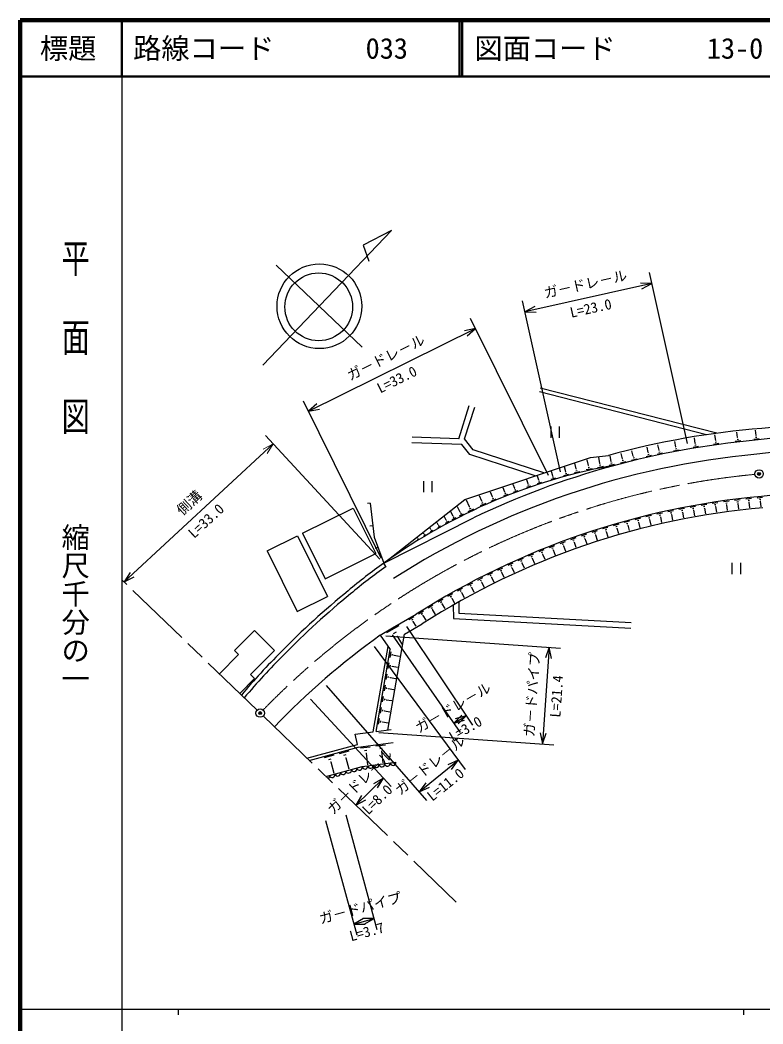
# Model space of a CAD drawing. Units: millimetres, scale not verified. Extents: x 40000 to 680000, y 20000 to 380000.
# Drawn here: x 40000 to 171439, y 202409 to 380000 of the extents above; entities that cross this region are included whole.
import ezdxf
from ezdxf.enums import TextEntityAlignment as Align

# ---------------------------------------------------------------- set-up
doc = ezdxf.new("R2010")
doc.units = ezdxf.units.MM
doc.header["$LTSCALE"] = 1000
doc.header["$PDMODE"] = 32
doc.header["$PDSIZE"] = 500
doc.linetypes.add('CHAIN', pattern=[18.5, 12, -1.5, 3.5, -1.5])
for name, color, linetype, lineweight in [('S-BGD', 7, 'Continuous', 25), ('S-BMK', 2, 'CHAIN', 13), ('S-BMK-SRVR', 3, 'Continuous', 25), ('S-STR-HTXT', 7, 'Continuous', 13), ('S-STR-STRC', 7, 'Continuous', 25), ('S-TTL', 2, 'Continuous', 140), ('S-TTL-BAND', 7, 'Continuous', 25), ('S-TTL-LINE', 7, 'Continuous', 50)]:
    doc.layers.add(name, color=color, linetype=linetype, lineweight=lineweight)
doc.layers.add('S-TTL-TXT', color=7, linetype='Continuous')
doc.styles.add('@ＭＳ ゴシック', font='')
doc.styles.add('ＭＳ ゴシック', font='')
doc.styles.get('@ＭＳ ゴシック').set_extended_font_data('@MS Gothic')
doc.styles.get('ＭＳ ゴシック').set_extended_font_data('MS Gothic')

msp = doc.modelspace()

# ---------------------------------------------------------------- linework, layer by layer
at = {"layer": 'S-BGD'}
for p, q in [((82924, 318923), (105709, 342794)), ((105709, 342794), (100698, 340158)), ((100698, 340158), (101708, 337335)), ((85338, 336646), (100515, 322159)), ((163260, 306902), (132051, 314883)), ((161448, 306643), (131878, 314204)), ((117604, 305931), (119489, 311812)), ((118642, 305893), (120441, 311507)), ((133889, 308089), (133889, 306089)), ((135389, 308089), (135389, 306089)), ((170227, 306499), (170110, 307470)), ((117604, 305931), (109379, 306236)), ((120188, 303997), (118642, 305893)), ((159478, 305107), (159319, 306095)), ((163080, 305650), (162946, 306638)), ((163050, 305646), (163111, 305654)), ((166522, 305490), (167509, 305597)), ((166951, 306136), (166844, 307120)), ((166860, 305826), (167107, 305853)), ((166920, 306133), (166982, 306139)), ((169806, 305851), (170788, 305969)), ((170139, 306190), (170384, 306219)), ((170196, 306495), (170257, 306503)), ((118153, 304910), (109342, 305236)), ((119598, 303139), (118153, 304910)), ((132699, 299881), (120188, 303997)), ((148504, 302843), (148273, 303777)), ((151140, 303472), (150939, 304416)), ((153079, 303901), (152870, 304880)), ((153048, 303895), (153109, 303908)), ((155634, 303815), (156606, 303995)), ((156012, 304489), (155832, 305456)), ((155944, 304174), (156187, 304220)), ((155981, 304483), (156042, 304494)), ((159083, 304440), (160063, 304597)), ((159403, 304793), (159648, 304832)), ((159447, 305102), (159509, 305112)), ((162668, 304992), (163654, 305125)), ((162997, 305337), (163244, 305371)), ((118707, 295175), (140912, 302643)), ((131117, 299349), (119598, 303139)), ((140562, 301196), (140367, 302209)), ((140912, 302643), (144115, 302984)), ((142584, 301586), (142388, 302600)), ((144574, 301921), (144388, 302889)), ((144545, 301916), (144604, 301927)), ((146250, 301683), (147203, 301919)), ((146585, 302373), (146351, 303315)), ((146536, 302057), (146775, 302116)), ((146555, 302365), (146615, 302380)), ((148172, 302159), (149118, 302393)), ((148456, 302530), (148693, 302589)), ((148475, 302836), (148534, 302851)), ((150789, 302804), (151735, 303006)), ((151083, 303163), (151319, 303214)), ((151111, 303466), (151170, 303478)), ((152718, 303216), (153688, 303423)), ((153020, 303585), (153262, 303636)), ((136544, 300082), (136327, 300976)), ((138393, 300583), (138147, 301593)), ((138342, 300262), (138585, 300321)), ((138362, 300575), (138423, 300590)), ((140164, 300474), (141200, 300674)), ((140493, 300860), (140752, 300910)), ((140530, 301190), (140595, 301202)), ((142186, 300865), (143222, 301065)), ((142514, 301251), (142773, 301301)), ((142551, 301580), (142616, 301593)), ((144207, 301255), (145163, 301440)), ((144510, 301611), (144749, 301658)), ((111374, 298455), (111374, 296455)), ((112874, 298455), (112874, 296455)), ((129890, 297961), (129663, 298649)), ((131794, 298593), (131565, 299287)), ((131770, 298585), (131818, 298601)), ((131774, 298332), (131966, 298395)), ((133998, 298786), (134792, 299016)), ((134257, 299377), (134041, 300121)), ((134227, 299110), (134425, 299168)), ((134232, 299370), (134282, 299384)), ((136230, 299440), (137118, 299657)), ((136498, 299788), (136720, 299842)), ((136516, 300075), (136572, 300088)), ((138049, 299883), (139019, 300119)), ((125791, 296488), (125503, 297249)), ((127531, 297126), (127260, 297841)), ((127317, 296503), (128105, 296802)), ((127507, 297116), (127556, 297135)), ((127523, 296852), (127720, 296926)), ((129661, 297379), (130421, 297631)), ((129866, 297954), (129914, 297969)), ((129870, 297702), (130061, 297765)), ((131563, 298008), (132329, 298261)), ((104348, 283910), (118707, 295175)), ((119523, 293911), (118978, 295061)), ((121722, 294893), (121315, 295841)), ((121692, 294880), (121752, 294906)), ((123571, 295633), (123208, 296478)), ((123355, 294907), (124247, 295290)), ((123543, 295622), (123599, 295645)), ((123574, 295318), (123797, 295414)), ((125568, 295839), (126390, 296151)), ((125766, 296479), (125817, 296498)), ((125782, 296203), (125988, 296281)), ((165441, 294867), (164463, 294752)), ((167422, 295115), (166428, 294983)), ((169403, 295339), (168417, 295247)), ((169061, 295008), (168814, 294985)), ((171387, 295557), (170395, 295432)), ((171052, 295212), (170804, 295181)), ((170997, 294903), (170935, 294895)), ((170966, 294899), (171089, 293911)), ((89975, 289214), (98930, 293664)), ((98930, 293664), (102935, 285604)), ((101958, 294517), (101461, 294461)), ((101958, 294517), (102640, 288494)), ((117894, 292923), (117393, 293904)), ((119307, 293075), (120306, 293548)), ((119491, 293896), (119554, 293926)), ((119540, 293552), (119789, 293670)), ((121488, 294104), (122456, 294520)), ((121726, 294551), (121968, 294655)), ((155604, 293207), (154625, 293003)), ((157560, 293600), (156579, 293410)), ((157249, 293234), (157004, 293187)), ((159524, 293964), (158539, 293789)), ((159207, 293603), (158961, 293559)), ((159167, 293291), (159106, 293280)), ((159137, 293286), (159312, 292301)), ((161492, 294299), (160505, 294138)), ((161170, 293943), (160924, 293902)), ((161126, 293631), (161064, 293621)), ((161095, 293626), (161256, 292639)), ((163459, 294604), (162470, 294458)), ((163132, 294253), (162884, 294216)), ((163083, 293942), (163021, 293933)), ((163052, 293937), (163198, 292948)), ((165109, 294530), (164864, 294501)), ((165052, 294226), (164991, 294218)), ((165021, 294222), (165137, 293242)), ((167088, 294767), (166840, 294734)), ((167035, 294457), (166973, 294449)), ((167004, 294453), (167134, 293469)), ((168996, 294704), (168935, 294698)), ((168965, 294701), (169058, 293709)), ((104348, 283910), (120209, 291931)), ((115401, 291551), (115098, 292092)), ((115303, 291021), (115905, 291359)), ((115382, 291540), (115420, 291561)), ((115427, 291328), (115578, 291412)), ((116609, 292265), (116238, 292988)), ((116470, 291648), (117191, 292017)), ((116586, 292253), (116631, 292277)), ((116629, 292003), (116810, 292095)), ((117755, 292306), (118476, 292675)), ((117872, 292912), (117917, 292935)), ((117915, 292661), (118095, 292753)), ((147837, 291350), (146872, 291089)), ((149769, 291857), (148800, 291610)), ((149479, 291474), (149237, 291412)), ((151707, 292336), (150735, 292103)), ((151412, 291957), (151169, 291899)), ((151391, 291643), (151330, 291629)), ((151361, 291636), (151593, 290663)), ((153653, 292786), (152677, 292568)), ((153352, 292411), (153109, 292357)), ((153326, 292098), (153265, 292084)), ((153296, 292091), (153514, 291115)), ((155298, 292837), (155054, 292786)), ((155268, 292524), (155207, 292512)), ((155237, 292518), (155441, 291539)), ((157214, 292922), (157153, 292910)), ((157183, 292916), (157373, 291934)), ((102408, 290542), (101911, 290486)), ((112699, 289872), (112567, 290106)), ((112634, 289524), (113029, 289745)), ((112686, 289865), (112711, 289878)), ((112716, 289725), (112815, 289781)), ((113998, 290679), (113783, 291061)), ((113917, 290243), (114411, 290521)), ((113982, 290670), (114013, 290687)), ((114019, 290496), (114143, 290565)), ((142090, 289658), (141137, 289355)), ((144008, 290238), (143061, 289967)), ((143734, 289852), (143498, 289784)), ((143727, 289542), (143668, 289525)), ((143697, 289534), (143969, 288585)), ((145918, 290800), (144968, 290513)), ((145648, 290407), (145410, 290335)), ((145645, 290095), (145585, 290077)), ((145615, 290086), (145899, 289146)), ((147553, 290962), (147312, 290897)), ((147541, 290648), (147481, 290632)), ((147511, 290640), (147772, 289675)), ((149462, 291160), (149402, 291144)), ((149432, 291152), (149679, 290183)), ((83706, 286100), (89079, 288769)), ((89079, 288769), (94418, 278023)), ((89975, 289214), (93979, 281154)), ((102640, 288494), (104348, 283910)), ((110346, 288084), (110605, 288254)), ((110373, 288325), (110348, 288363)), ((110365, 288319), (110381, 288330)), ((110392, 288226), (110457, 288268)), ((111479, 289090), (111409, 289196)), ((111446, 288806), (111752, 289007)), ((111469, 289084), (111488, 289096)), ((111501, 288973), (111577, 289023)), ((136424, 287715), (135485, 287370)), ((138314, 288379), (137380, 288066)), ((138058, 287981), (137824, 287903)), ((140197, 289025), (139260, 288696)), ((139944, 288620), (139710, 288538)), ((139955, 288308), (139897, 288288)), ((139926, 288298), (140252, 287371)), ((141824, 289259), (141586, 289183)), ((141826, 288944), (141766, 288925)), ((141796, 288935), (142099, 287982)), ((83706, 286100), (89045, 275353)), ((103317, 286678), (102848, 286503)), ((132696, 286282), (131768, 285909)), ((134554, 287012), (133621, 286653)), ((134312, 286597), (134079, 286508)), ((134332, 286284), (134274, 286261)), ((134303, 286273), (134662, 285339)), ((136175, 287304), (135941, 287218)), ((136191, 286990), (136132, 286969)), ((136161, 286979), (136507, 286041)), ((138064, 287671), (138005, 287652)), ((138035, 287662), (138348, 286726)), ((93979, 281154), (102935, 285604)), ((129012, 284739), (128095, 284339)), ((128788, 284314), (128559, 284214)), ((130848, 285524), (129926, 285138)), ((130618, 285102), (130387, 285006)), ((130647, 284789), (130590, 284765)), ((130619, 284777), (131005, 283855)), ((132460, 285863), (132228, 285770)), ((132484, 285550), (132426, 285527)), ((132455, 285538), (132828, 284610)), ((104725, 283321), (104348, 283910)), ((125381, 283059), (124489, 282639)), ((125173, 282634), (124950, 282529)), ((127194, 283914), (126296, 283491)), ((126984, 283486), (126760, 283380)), ((127027, 283177), (126971, 283150)), ((126999, 283164), (127418, 282275)), ((128822, 284002), (128765, 283977)), ((128793, 283989), (129193, 283073)), ((165961, 283997), (165961, 281997)), ((167461, 283997), (167461, 281997)), ((59479, 282287), (58413, 280595)), ((59479, 282287), (58413, 280595)), ((58413, 280595), (60182, 281528)), ((58413, 280595), (60182, 281528)), ((121795, 281319), (120917, 280857)), ((121604, 280883), (121385, 280767)), ((123587, 282213), (122696, 281793)), ((123379, 281788), (123156, 281683)), ((123422, 281482), (123366, 281455)), ((123394, 281469), (123815, 280576)), ((125215, 282327), (125159, 282301)), ((125187, 282314), (125605, 281428)), ((118254, 279471), (117376, 278992)), ((118069, 279028), (117849, 278909)), ((120027, 280405), (119148, 279958)), ((119831, 279974), (119612, 279862)), ((119883, 279668), (119828, 279641)), ((119856, 279655), (120303, 278775)), ((121661, 280576), (121606, 280547)), ((121633, 280561), (122091, 279692)), ((89045, 275353), (94418, 278023)), ((114777, 277507), (113913, 277002)), ((114604, 277059), (114388, 276933)), ((116508, 278502), (115637, 278010)), ((116329, 278056), (116111, 277933)), ((116395, 277749), (116341, 277718)), ((116368, 277734), (116860, 276863)), ((117625, 277069), (117659, 275068)), ((118130, 278720), (118075, 278690)), ((118103, 278705), (118581, 277827)), ((111358, 275441), (110510, 274912)), ((113060, 276487), (112204, 275969)), ((112894, 276036), (112680, 275907)), ((112969, 275731), (112916, 275698)), ((112942, 275715), (113459, 274859)), ((114675, 276752), (114621, 276721)), ((114648, 276737), (115152, 275873)), ((116634, 276507), (116676, 274119)), ((105890, 272452), (110107, 274892)), ((109644, 274402), (108783, 273895)), ((109473, 273953), (109258, 273826)), ((109545, 273647), (109491, 273616)), ((109518, 273631), (110025, 272770)), ((111199, 274988), (110987, 274856)), ((111279, 274684), (111226, 274651)), ((111252, 274667), (111782, 273819)), ((116676, 274119), (148075, 272425)), ((117659, 275068), (148129, 273424)), ((81478, 271992), (77943, 268456)), ((85014, 268457), (81478, 271992)), ((103703, 271158), (105890, 272452)), ((104898, 271633), (107051, 272907)), ((106088, 271465), (106626, 271783)), ((108011, 271369), (111146, 273182)), ((103703, 271158), (105512, 268638)), ((105090, 254397), (108011, 271369)), ((106672, 270938), (106807, 271018)), ((106739, 270978), (107571, 269574)), ((78650, 267749), (77943, 268456)), ((85014, 268457), (80772, 264213)), ((102495, 254060), (105102, 269208)), ((103014, 254128), (105512, 268638)), ((105478, 267262), (105647, 268247)), ((78650, 267749), (75263, 264360)), ((105837, 267581), (105879, 267827)), ((106149, 267622), (106159, 267684)), ((106154, 267653), (107139, 267483)), ((105138, 265291), (105308, 266276)), ((105498, 265610), (105540, 265856)), ((105809, 265651), (105820, 265713)), ((105815, 265682), (106800, 265512)), ((81479, 263506), (78864, 260890)), ((81479, 263506), (80772, 264213)), ((104799, 263320), (104969, 264305)), ((105158, 263639), (105201, 263885)), ((105470, 263680), (105481, 263742)), ((105475, 263711), (106461, 263541)), ((104460, 261349), (104629, 262334)), ((104819, 261668), (104861, 261914)), ((105131, 261709), (105141, 261771)), ((105136, 261740), (106121, 261570)), ((104120, 259378), (104290, 260363)), ((104480, 259697), (104522, 259943)), ((104791, 259738), (104802, 259800)), ((104797, 259769), (105782, 259599)), ((103781, 257407), (103951, 258392)), ((104140, 257725), (104183, 257972)), ((104452, 257767), (104463, 257829)), ((104457, 257798), (105443, 257628)), ((103442, 255436), (103612, 256421)), ((103801, 255754), (103844, 256001)), ((104113, 255796), (104123, 255858)), ((104118, 255827), (105103, 255657)), ((99300, 253646), (102495, 254060)), ((103014, 254128), (105690, 254475)), ((99713, 251862), (99300, 253646)), ((90761, 249426), (99713, 251862)), ((91181, 249022), (99845, 251379)), ((96530, 250270), (98219, 250729)), ((99845, 251379), (105988, 252176)), ((100215, 251226), (101950, 251451)), ((100933, 250789), (101367, 250846)), ((102942, 251579), (104678, 251805)), ((103660, 251143), (104094, 251200)), ((103891, 250644), (103999, 250658)), ((103945, 250651), (104209, 248618)), ((93877, 249548), (95565, 250007)), ((94648, 249214), (95070, 249329)), ((94944, 248750), (95049, 248779)), ((94997, 248764), (95535, 246786)), ((97301, 249936), (97723, 250051)), ((97597, 249472), (97703, 249501)), ((97650, 249487), (98188, 247508)), ((100533, 247939), (106483, 248711)), ((101164, 250290), (101272, 250304)), ((101218, 250297), (101482, 248264)), ((94116, 246193), (100533, 247939)), ((94069, 238408), (99583, 218144)), ((97639, 239379), (103153, 219116)), ((100786, 221081), (99058, 220074)), ((99058, 220074), (102628, 221046)), ((102628, 221046), (100628, 221038)), ((100900, 220039), (102628, 221046)), ((99058, 220074), (101058, 220082))]:
    msp.add_line(p, q, dxfattribs=at)
for centre, radius in [((92957, 329373), 7493), ((92842, 329265), 5995)]:
    msp.add_circle(centre, radius, dxfattribs=at)
for centre, radius, start, end in [((183295, 160264), 148000, 83.96686, 105.35114), ((183295, 160264), 146000, 95.19429, 115.60068), ((185828, 190958), 115783, 85.38144, 97.81848), ((185828, 190958), 113283, 85.3745, 97.84741), ((183295, 160264), 143500, 95.1714, 122.55797), ((162499, 203715), 99059, 99.77185, 125.94658), ((185828, 190958), 105783, 85.36439, 97.94194), ((183295, 160264), 136000, 95.09732, 122.55797), ((183295, 160264), 134000, 95.07607, 122.57661), ((157330, 208876), 91854, 125.22594, 130.19588), ((157330, 208876), 91154, 125.22594, 130.20007), ((186408, 170320), 140097, 129.10257, 135.67023), ((186408, 170320), 139397, 129.09983, 135.67274), ((183295, 160264), 136500, 125.6684, 136.06336), ((164568, 188933), 111485, 134.66935, 139.99803), ((164568, 188933), 110785, 134.66619, 140.02293), ((105987, 248647), 500, 187.39375, 7.39375), ((96190, 246758), 500, 195.22254, 15.22254), ((97155, 247020), 500, 195.22254, 15.22254), ((98120, 247283), 500, 195.22254, 15.22254), ((99085, 247545), 500, 195.22254, 15.22254), ((100050, 247808), 500, 195.22254, 15.22254), ((101028, 248003), 500, 187.39375, 7.39375), ((102020, 248132), 500, 187.39375, 7.39375), ((103012, 248261), 500, 187.39375, 7.39375), ((104003, 248389), 500, 187.39375, 7.39375), ((104995, 248518), 500, 187.39375, 7.39375), ((94261, 246232), 500, 301.17931, 15.22254), ((95226, 246495), 500, 195.22254, 15.22254)]:
    msp.add_arc(centre, radius, start, end, dxfattribs=at)
at = {"layer": 'S-BMK'}
for p, q in [((81940, 257925), (58000, 280993)), ((83020, 256885), (117178, 223972))]:
    msp.add_line(p, q, dxfattribs=at)
msp.add_arc((183295, 160264), 140000, 95.44483, 135.75641, dxfattribs=at)
at = {"layer": 'S-BMK-SRVR'}
for centre in [(170758, 299702), (82480, 257405)]:
    msp.add_circle(centre, 750, dxfattribs=at)
for p in [(170758, 299702), (82480, 257405), (82480, 257405)]:
    msp.add_point(p, dxfattribs=at)
at = {"layer": 'S-STR-HTXT'}
for p, q in [((103669, 284644), (83441, 306492)), ((58413, 280595), (84800, 305025)), ((84800, 305025), (83030, 304092)), ((83734, 303332), (84800, 305025))]:
    msp.add_line(p, q, dxfattribs=at)
at = {"layer": 'S-STR-STRC'}
for p, q in [((158074, 305083), (151351, 335346)), ((151785, 333393), (129332, 328405)), ((151785, 333393), (149786, 333480)), ((150011, 332469), (151785, 333393)), ((135621, 300095), (128898, 330358)), ((131106, 329329), (129332, 328405)), ((133473, 299458), (119710, 327235)), ((129332, 328405), (131330, 328319)), ((91029, 310791), (120598, 325443)), ((120598, 325443), (118637, 325049)), ((119097, 324121), (120598, 325443)), ((103904, 284806), (90141, 312583)), ((92530, 312113), (91029, 310791)), ((91029, 310791), (92990, 311185)), ((108388, 272744), (120048, 255235)), ((104701, 271087), (135623, 268902)), ((105813, 271248), (117873, 253973)), ((102649, 269152), (118728, 247441)), ((133628, 269043), (132420, 251946)), ((133628, 269043), (132976, 267152)), ((134009, 267079), (133628, 269043)), ((94143, 262304), (111919, 241959)), ((91396, 259837), (105645, 244399)), ((118138, 257032), (116728, 255613)), ((116728, 255613), (118940, 256899)), ((116728, 255613), (118658, 256137)), ((118940, 256899), (117009, 256375)), ((117530, 255480), (118940, 256899)), ((103492, 253990), (134415, 251805)), ((132040, 253909), (132420, 251946)), ((132420, 251946), (133073, 253836)), ((110603, 243466), (117538, 249049)), ((117538, 249049), (115709, 248240)), ((116358, 247434), (117538, 249049)), ((99409, 241093), (104288, 245869)), ((104288, 245869), (102546, 244888)), ((103270, 244148), (104288, 245869)), ((111783, 245080), (110603, 243466)), ((110603, 243466), (112432, 244274)), ((100428, 242815), (99409, 241093)), ((99409, 241093), (101152, 242075))]:
    msp.add_line(p, q, dxfattribs=at)
at = {"layer": 'S-TTL'}
for p, q in [((40000, 380000), (40000, 20000)), ((680000, 380000), (40000, 380000))]:
    msp.add_line(p, q, dxfattribs=at)
at = {"layer": 'S-TTL-BAND'}
for p, q in [((58000, 370000), (58000, 20000)), ((40000, 205000), (579000, 205000)), ((68000, 205000), (68000, 204000)), ((168000, 205000), (168000, 204000))]:
    msp.add_line(p, q, dxfattribs=at)
at = {"layer": 'S-TTL-LINE'}
for p, q in [((58000, 380000), (58000, 370000)), ((117750, 380000), (117750, 370000)), ((118250, 380000), (118250, 370000)), ((40000, 370000), (680000, 370000))]:
    msp.add_line(p, q, dxfattribs=at)

# ---------------------------------------------------------------- texts
at = {"layer": 'S-BGD', "style": 'ＭＳ ゴシック'}
msp.add_text('ガ－ドパイプ', height=1833, rotation=15.223, dxfattribs=at).set_placement((100580, 221525), align=Align.BOTTOM_CENTER)
at = {"layer": 'S-BGD', "style": '@ＭＳ ゴシック'}
msp.add_text('L=3.7', height=1833, rotation=15.223, dxfattribs=at).set_placement((101106, 219595), align=Align.TOP_CENTER)
at = {"layer": 'S-STR-HTXT', "style": 'ＭＳ ゴシック'}
msp.add_text('側溝', height=1833, rotation=42.795, dxfattribs=at).set_placement((70927, 293544), align=Align.BOTTOM_CENTER)
at = {"layer": 'S-STR-HTXT', "style": '@ＭＳ ゴシック'}
msp.add_text('L=33.0', height=1833, rotation=42.795, dxfattribs=at).set_placement((72286, 292076), align=Align.TOP_CENTER)
at = {"layer": 'S-STR-STRC', "style": 'ＭＳ ゴシック'}
for s, rotation, p in [('ガ－ドレ－ル', 12.525, (140341, 331875)), ('ガ－ドレ－ル', 26.358, (105369, 319013)), ('ガ－ドパイプ', 85.958, (132027, 260565)), ('ガ－ドレ－ル', 30.195, (117331, 257120)), ('ガ－ドレ－ル', 38.834, (113443, 247036)), ('ガ－ドレ－ル', 44.384, (101149, 244196))]:
    msp.add_text(s, height=1833, rotation=rotation, dxfattribs=at).set_placement(p, align=Align.BOTTOM_CENTER)
at = {"layer": 'S-STR-STRC', "style": '@ＭＳ ゴシック'}
for s, rotation, p in [('L=23.0', 12.525, (140775, 329923)), ('L=33.0', 26.358, (106257, 317221)), ('L=21.4', 85.958, (134022, 260424)), ('L=3.0', 30.195, (118337, 255392)), ('L=11.0', 38.834, (114697, 245478)), ('L=8.0', 44.384, (102548, 242766))]:
    msp.add_text(s, height=1833, rotation=rotation, dxfattribs=at).set_placement(p, align=Align.TOP_CENTER)
at = {"layer": 'S-TTL-BAND', "style": '@ＭＳ ゴシック', "width": 1.4}
msp.add_text('平  面  図', height=3666, rotation=270, dxfattribs=at).set_placement((49777, 306475), align=Align.MIDDLE_RIGHT)
at = {"layer": 'S-TTL-BAND', "style": '@ＭＳ ゴシック'}
msp.add_text('縮尺千分の一', height=3666, rotation=270, dxfattribs=at).set_placement((49777, 261030), align=Align.MIDDLE_RIGHT)
at = {"layer": 'S-TTL-TXT', "style": 'ＭＳ ゴシック'}
msp.add_text('標題', height=3666, dxfattribs=at).set_placement((48500, 375000), align=Align.MIDDLE_CENTER)
for s, p in [('路線コード', (60000, 375000)), ('033', (101142, 375000)), ('図面コード', (120380, 375000)), ('13-0', (161521, 375000))]:
    msp.add_text(s, height=3666, dxfattribs=at).set_placement(p, align=Align.MIDDLE_LEFT)

doc.saveas('drawing.dxf')
